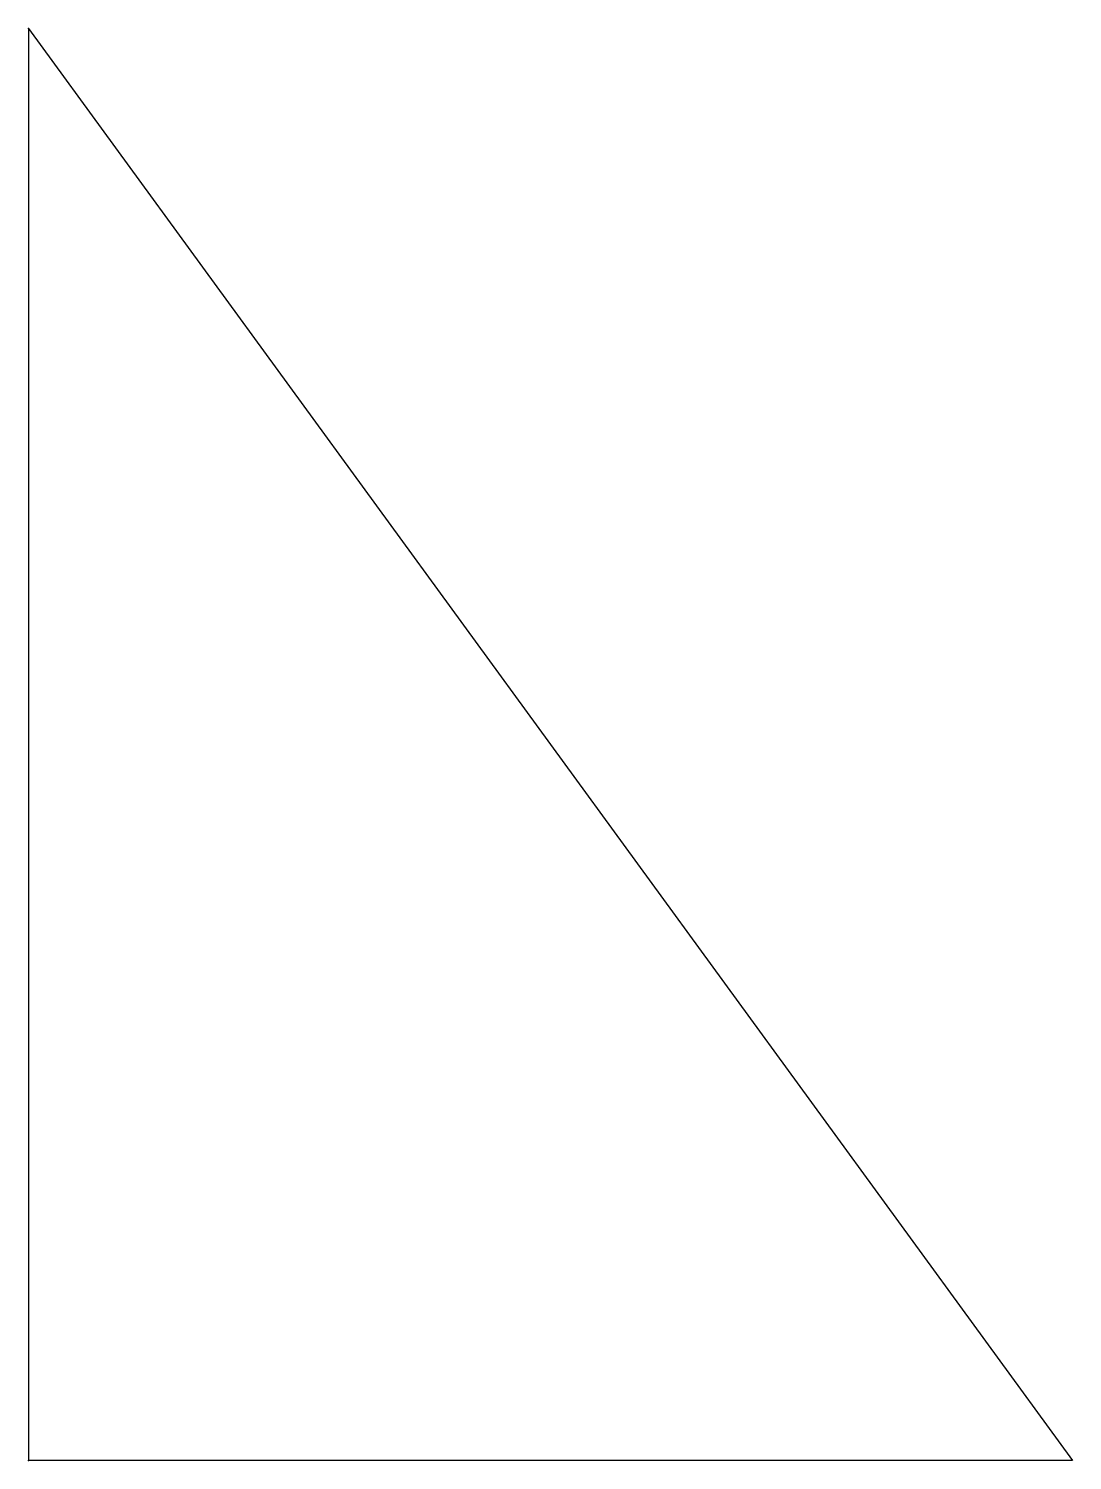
# Model space of a CAD drawing. Header units: millimetres. Extents: x 0 to 6.15, y 0 to 8.44.
import ezdxf

# ---------------------------------------------------------------- set-up
doc = ezdxf.new("R2010")
doc.units = ezdxf.units.MM
doc.layers.get('0').update_dxf_attribs({"linetype": 'CONTINUOUS'})

msp = doc.modelspace()

# ---------------------------------------------------------------- linework, layer by layer
for p, q in [((0, 8.4393), (6.1526, 0)), ((0, 8.4393), (0, 0)), ((6.1526, 0), (0, 0))]:
    msp.add_line(p, q)
for p in [(0, 8.4393), (0, 0)]:
    msp.add_point(p)

doc.saveas('drawing.dxf')
